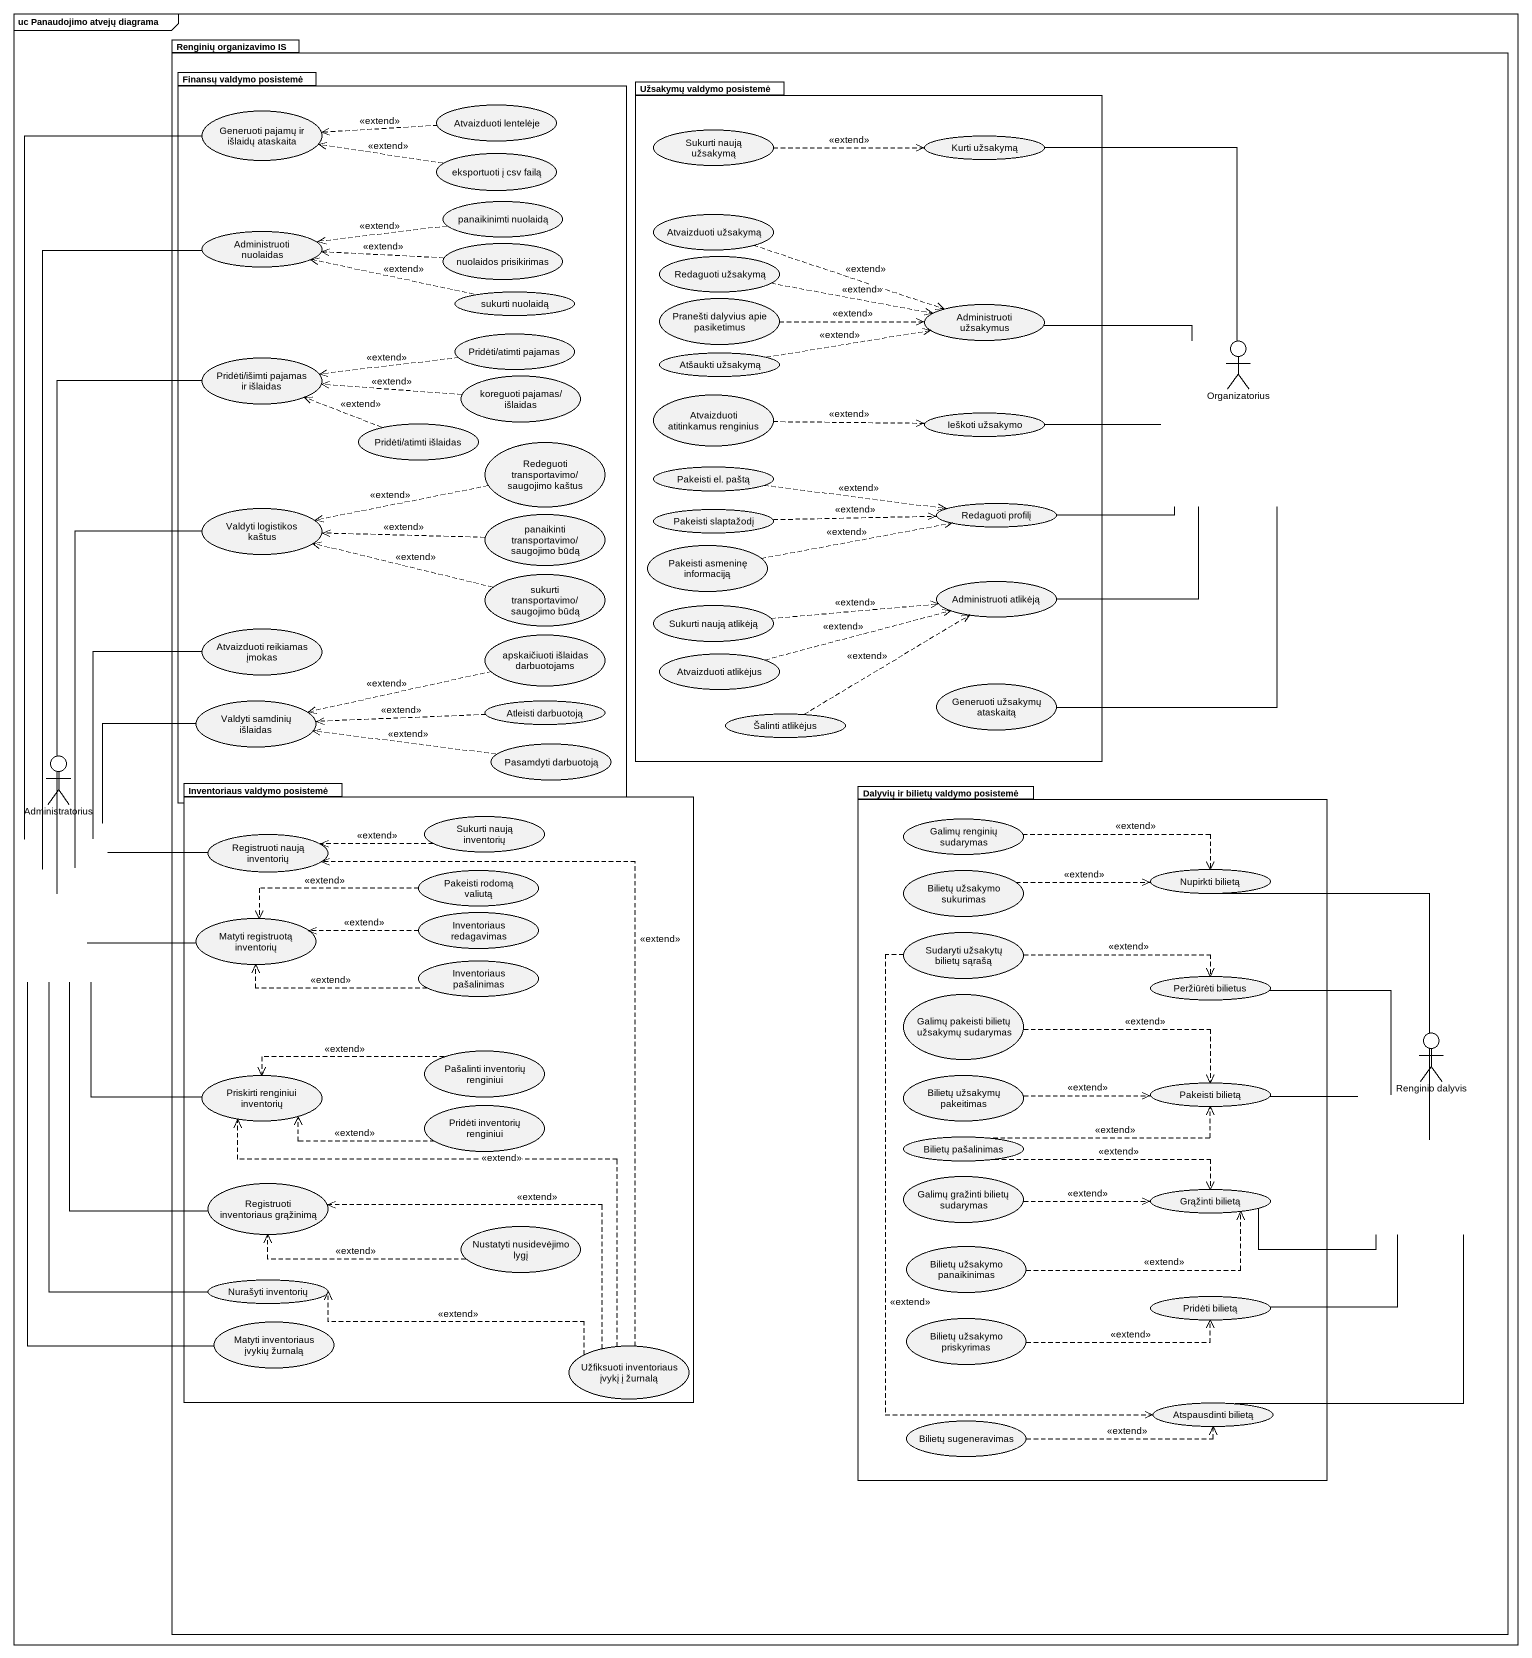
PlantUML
@startuml
mainframe uc Panaudojimo atvejų diagrama
package "Renginių organizavimo IS" as Renginių_organizavimo_IS {
  package "Finansų valdymo posistemė" as Finansų_valdymo_posistemė {
    usecase "Atvaizduoti lentelėje" as Atvaizduoti_lentelėje
    usecase "Generuoti pajamų ir išlaidų ataskaita" as Generuoti_pajamų_ir_išlaidų
    usecase "eksportuoti į csv failą" as eksportuoti_į_csv_failą
    usecase "panaikinimti nuolaidą" as panaikinimti_nuolaidą
    usecase "Administruoti nuolaidas" as Administruoti_nuolaidas
    usecase "nuolaidos prisikirimas" as nuolaidos_prisikirimas
    usecase "sukurti nuolaidą" as sukurti_nuolaidą
    usecase "Pridėti/atimti pajamas" as Pridėti_atimti_pajamas
    usecase "Pridėti/išimti pajamas ir išlaidas" as Pridėti_išimti_pajamas_ir
    usecase "koreguoti pajamas/ išlaidas" as koreguoti_pajamas_išlaidas
    usecase "Pridėti/atimti išlaidas" as Pridėti_atimti_išlaidas
    usecase "Redeguoti transportavimo/ saugojimo kaštus" as Redeguoti_transportavimo
    usecase "Valdyti logistikos kaštus" as Valdyti_logistikos_kaštus
    usecase "panaikinti transportavimo/ saugojimo būdą" as panaikinti_transportavimo
    usecase "sukurti transportavimo/ saugojimo būdą" as sukurti_transportavimo
    usecase "Atvaizduoti reikiamas įmokas" as Atvaizduoti_reikiamas_įmokas
    usecase "apskaičiuoti išlaidas darbuotojams" as apskaičiuoti_išlaidas
    usecase "Valdyti samdinių išlaidas" as Valdyti_samdinių_išlaidas
    usecase "Atleisti darbuotoją" as Atleisti_darbuotoją
    usecase "Pasamdyti darbuotoją" as Pasamdyti_darbuotoją
  }
  package "Užsakymų valdymo posistemė" as Užsakymų_valdymo_posistemė {
    usecase "Sukurti naują užsakymą" as Sukurti_naują_užsakymą
    usecase "Kurti užsakymą" as Kurti_užsakymą
    usecase "Atvaizduoti užsakymą" as Atvaizduoti_užsakymą
    usecase "Redaguoti užsakymą" as Redaguoti_užsakymą
    usecase "Pranešti dalyvius apie pasiketimus" as Pranešti_dalyvius_apie
    usecase "Administruoti užsakymus" as Administruoti_užsakymus
    usecase "Atšaukti užsakymą" as Atšaukti_užsakymą
    usecase "Atvaizduoti atitinkamus renginius" as Atvaizduoti_atitinkamus
    usecase "Ieškoti užsakymo" as Ieškoti_užsakymo
    usecase "Pakeisti el. paštą" as Pakeisti_el_paštą
    usecase "Pakeisti slaptažodį" as Pakeisti_slaptažodį
    usecase "Redaguoti profilį" as Redaguoti_profilį
    usecase "Pakeisti asmeninę informaciją" as Pakeisti_asmeninę
    usecase "Sukurti naują atlikėją" as Sukurti_naują_atlikėją
    usecase "Administruoti atlikėją" as Administruoti_atlikėją
    usecase "Atvaizduoti atlikėjus" as Atvaizduoti_atlikėjus
    usecase "Generuoti užsakymų ataskaitą" as Generuoti_užsakymų_ataskaitą
    usecase "Šalinti atlikėjus" as Šalinti_atlikėjus
  }
  actor Organizatorius
  package "Inventoriaus valdymo posistemė" as Inventoriaus_valdymo {
    usecase "Registruoti naują inventorių" as Registruoti_naują_inventorių
    usecase "Sukurti naują inventorių" as Sukurti_naują_inventorių
    usecase "Pakeisti rodomą valiutą" as Pakeisti_rodomą_valiutą
    usecase "Matyti registruotą inventorių" as Matyti_registruotą
    usecase "Inventoriaus redagavimas" as Inventoriaus_redagavimas
    usecase "Inventoriaus pašalinimas" as Inventoriaus_pašalinimas
    usecase "Priskirti renginiui inventorių" as Priskirti_renginiui
    usecase "Pašalinti inventorių renginiui" as Pašalinti_inventorių
    usecase "Pridėti inventorių renginiui" as Pridėti_inventorių_renginiui
    usecase "Registruoti inventoriaus grąžinimą" as Registruoti_inventoriaus
    usecase "Nustatyti nusidevėjimo lygį" as Nustatyti_nusidevėjimo_lygį
    usecase "Nurašyti inventorių" as Nurašyti_inventorių
    usecase "Matyti inventoriaus įvykių žurnalą" as Matyti_inventoriaus_įvykių
    usecase "Užfiksuoti inventoriaus įvykį į žurnalą" as Užfiksuoti_inventoriaus
  }
  package "Dalyvių ir bilietų valdymo posistemė" as Dalyvių_ir_bilietų_valdymo {
    usecase "Galimų renginių sudarymas" as Galimų_renginių_sudarymas
    usecase "Bilietų užsakymo sukurimas" as Bilietų_užsakymo_sukurimas
    usecase "Nupirkti bilietą" as Nupirkti_bilietą
    usecase "Sudaryti užsakytų bilietų sąrašą" as Sudaryti_užsakytų_bilietų
    usecase "Galimų pakeisti bilietų užsakymų sudarymas" as Galimų_pakeisti_bilietų
    usecase "Peržiūrėti bilietus" as Peržiūrėti_bilietus
    usecase "Bilietų užsakymų pakeitimas" as Bilietų_užsakymų_pakeitimas
    usecase "Pakeisti bilietą" as Pakeisti_bilietą
    usecase "Bilietų pašalinimas" as Bilietų_pašalinimas
    usecase "Galimų gražinti bilietų sudarymas" as Galimų_gražinti_bilietų
    usecase "Grąžinti bilietą" as Grąžinti_bilietą
    usecase "Bilietų užsakymo panaikinimas" as Bilietų_užsakymo
    usecase "Pridėti bilietą" as Pridėti_bilietą
    usecase "Bilietų užsakymo priskyrimas" as Bilietų_užsakymo_priskyrimas
    usecase "Bilietų sugeneravimas" as Bilietų_sugeneravimas
    usecase "Atspausdinti bilietą" as Atspausdinti_bilietą
  }
  actor "Renginio dalyvis" as Renginio_dalyvis
}
actor Administratorius
Atvaizduoti_lentelėje .left.> Generuoti_pajamų_ir_išlaidų : <<extend>>
Sukurti_naują_užsakymą .right.> Kurti_užsakymą : <<extend>>
eksportuoti_į_csv_failą .left.> Generuoti_pajamų_ir_išlaidų : <<extend>>
panaikinimti_nuolaidą .left.> Administruoti_nuolaidas : <<extend>>
Atvaizduoti_užsakymą .right.> Administruoti_užsakymus : <<extend>>
nuolaidos_prisikirimas .left.> Administruoti_nuolaidas : <<extend>>
Redaguoti_užsakymą .right.> Administruoti_užsakymus : <<extend>>
sukurti_nuolaidą .left.> Administruoti_nuolaidas : <<extend>>
Pranešti_dalyvius_apie .right.> Administruoti_užsakymus : <<extend>>
Pridėti_atimti_pajamas .left.> Pridėti_išimti_pajamas_ir : <<extend>>
Organizatorius -up- Kurti_užsakymą
Organizatorius -left- Administruoti_užsakymus
Organizatorius -left- Ieškoti_užsakymo
Organizatorius -left- Redaguoti_profilį
Organizatorius -- Administruoti_atlikėją
Organizatorius -- Generuoti_užsakymų_ataskaitą
koreguoti_pajamas_išlaidas .left.> Pridėti_išimti_pajamas_ir : <<extend>>
Atšaukti_užsakymą .right.> Administruoti_užsakymus : <<extend>>
Atvaizduoti_atitinkamus .right.> Ieškoti_užsakymo : <<extend>>
Pridėti_atimti_išlaidas .left.> Pridėti_išimti_pajamas_ir : <<extend>>
Redeguoti_transportavimo .left.> Valdyti_logistikos_kaštus : <<extend>>
Pakeisti_el_paštą .right.> Redaguoti_profilį : <<extend>>
panaikinti_transportavimo .left.> Valdyti_logistikos_kaštus : <<extend>>
Pakeisti_slaptažodį .right.> Redaguoti_profilį : <<extend>>
Pakeisti_asmeninę .right.> Redaguoti_profilį : <<extend>>
sukurti_transportavimo .left.> Valdyti_logistikos_kaštus : <<extend>>
Sukurti_naują_atlikėją .right.> Administruoti_atlikėją : <<extend>>
apskaičiuoti_išlaidas .left.> Valdyti_samdinių_išlaidas : <<extend>>
Atvaizduoti_atlikėjus .right.> Administruoti_atlikėją : <<extend>>
Atleisti_darbuotoją .left.> Valdyti_samdinių_išlaidas : <<extend>>
Šalinti_atlikėjus .up.> Administruoti_atlikėją : <<extend>>
Administratorius -up- Generuoti_pajamų_ir_išlaidų
Administratorius -up- Administruoti_nuolaidas
Administratorius -up- Pridėti_išimti_pajamas_ir
Administratorius -up- Valdyti_logistikos_kaštus
Administratorius -up- Atvaizduoti_reikiamas_įmokas
Administratorius -up- Valdyti_samdinių_išlaidas
Administratorius -right- Registruoti_naują_inventorių
Administratorius -right- Matyti_registruotą
Administratorius -- Priskirti_renginiui
Administratorius -- Registruoti_inventoriaus
Administratorius -- Nurašyti_inventorių
Administratorius -- Matyti_inventoriaus_įvykių
Pasamdyti_darbuotoją .left.> Valdyti_samdinių_išlaidas : <<extend>>
Sukurti_naują_inventorių .left.> Registruoti_naują_inventorių : <<extend>>
Galimų_renginių_sudarymas .right.> Nupirkti_bilietą : <<extend>>
Pakeisti_rodomą_valiutą .left.> Matyti_registruotą : <<extend>>
Bilietų_užsakymo_sukurimas .right.> Nupirkti_bilietą : <<extend>>
Inventoriaus_redagavimas .left.> Matyti_registruotą : <<extend>>
Sudaryti_užsakytų_bilietų .right.> Peržiūrėti_bilietus : <<extend>>
Sudaryti_užsakytų_bilietų ..> Atspausdinti_bilietą : <<extend>>
Inventoriaus_pašalinimas .left.> Matyti_registruotą : <<extend>>
Galimų_pakeisti_bilietų .right.> Pakeisti_bilietą : <<extend>>
Renginio_dalyvis -up- Nupirkti_bilietą
Renginio_dalyvis -up- Peržiūrėti_bilietus
Renginio_dalyvis -left- Pakeisti_bilietą
Renginio_dalyvis -left- Grąžinti_bilietą
Renginio_dalyvis -- Pridėti_bilietą
Renginio_dalyvis -- Atspausdinti_bilietą
Pašalinti_inventorių .left.> Priskirti_renginiui : <<extend>>
Bilietų_užsakymų_pakeitimas .right.> Pakeisti_bilietą : <<extend>>
Pridėti_inventorių_renginiui .left.> Priskirti_renginiui : <<extend>>
Bilietų_pašalinimas .right.> Pakeisti_bilietą : <<extend>>
Bilietų_pašalinimas .right.> Grąžinti_bilietą : <<extend>>
Galimų_gražinti_bilietų .right.> Grąžinti_bilietą : <<extend>>
Nustatyti_nusidevėjimo_lygį .left.> Registruoti_inventoriaus : <<extend>>
Bilietų_užsakymo .right.> Grąžinti_bilietą : <<extend>>
Užfiksuoti_inventoriaus .up.> Registruoti_naują_inventorių : <<extend>>
Užfiksuoti_inventoriaus .up.> Priskirti_renginiui : <<extend>>
Užfiksuoti_inventoriaus .left.> Registruoti_inventoriaus : <<extend>>
Užfiksuoti_inventoriaus .left.> Nurašyti_inventorių : <<extend>>
Bilietų_užsakymo_priskyrimas .right.> Pridėti_bilietą : <<extend>>
Bilietų_sugeneravimas .right.> Atspausdinti_bilietą : <<extend>>
@enduml
